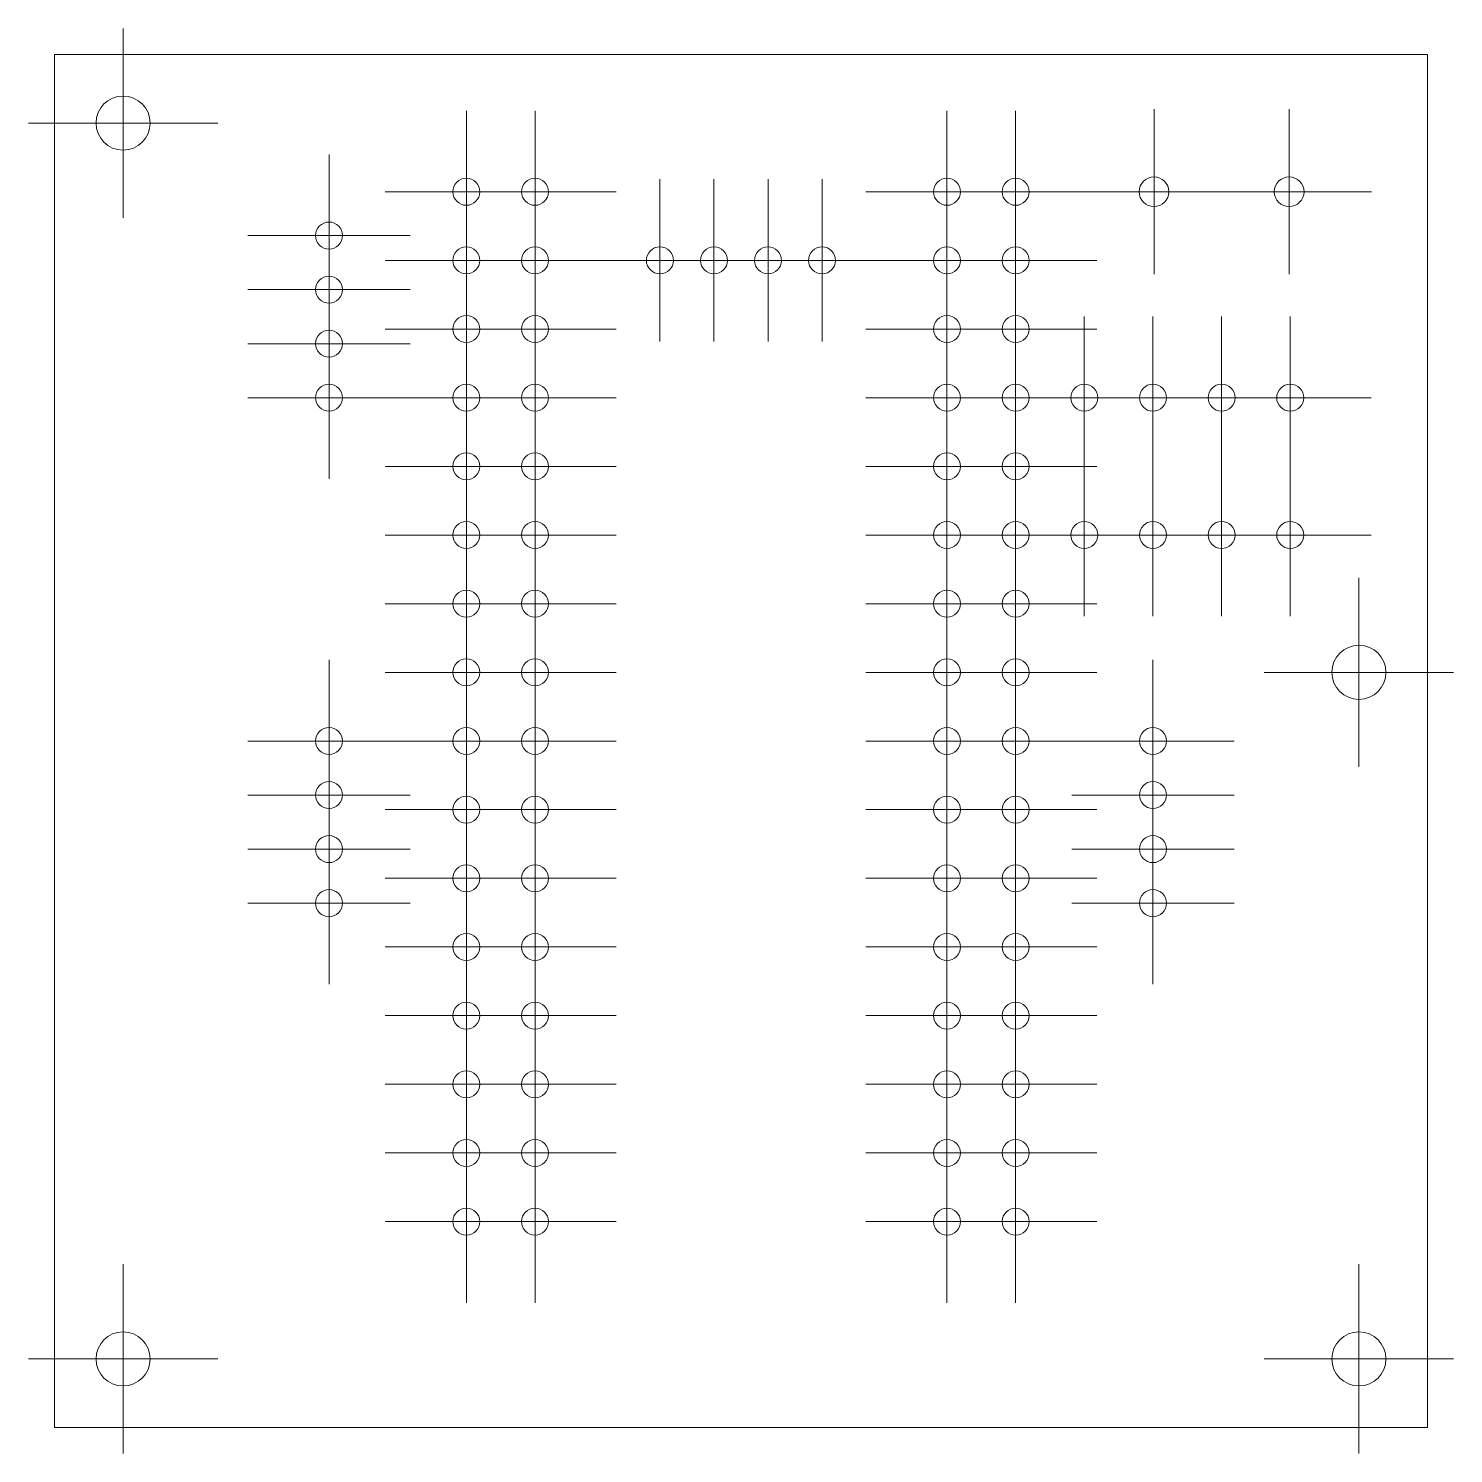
# Model space of a CAD drawing. Header units: millimetres. Extents: x 102.2 to 154.9, y 92.3 to 145.1.
import ezdxf

# ---------------------------------------------------------------- set-up
doc = ezdxf.new("R2010")
doc.units = ezdxf.units.MM

# ---------------------------------------------------------------- blocks, each defined once
blk = doc.blocks.new('SW_CENTERMARKSYMBOL_0')
at = {"color": 0, "linetype": 'Continuous', "lineweight": 0}
for p, q in [((0, 2.5), (0, 3)), ((0, 0), (0, 2.5)), ((-2.5, 0), (-3, 0)), ((0, 0), (-2.5, 0)), ((0, 0), (0, -2.5)), ((0, 0), (2.5, 0)), ((2.5, 0), (3, 0)), ((0, -2.5), (0, -3))]:
    blk.add_line(p, q, dxfattribs=at)
blk = doc.blocks.new('SW_CENTERMARKSYMBOL_1')
at = {"color": 0, "linetype": 'Continuous', "lineweight": 0}
for p, q in [((0, 2.5), (0, 3)), ((0, 0), (0, 2.5)), ((-2.5, 0), (-3, 0)), ((0, 0), (-2.5, 0)), ((0, 0), (0, -2.5)), ((0, 0), (2.5, 0)), ((2.5, 0), (3, 0)), ((0, -2.5), (0, -3))]:
    blk.add_line(p, q, dxfattribs=at)
blk = doc.blocks.new('SW_CENTERMARKSYMBOL_2')
at = {"color": 0, "linetype": 'Continuous', "lineweight": 0}
for p, q in [((0, 2.5), (0, 3)), ((0, 0), (0, 2.5)), ((-2.5, 0), (-3, 0)), ((0, 0), (-2.5, 0)), ((0, 0), (0, -2.5)), ((0, 0), (2.5, 0)), ((2.5, 0), (3, 0)), ((0, -2.5), (0, -3))]:
    blk.add_line(p, q, dxfattribs=at)
blk = doc.blocks.new('SW_CENTERMARKSYMBOL_3')
at = {"color": 0, "linetype": 'Continuous', "lineweight": 0}
for p, q in [((0, 2.5), (0, 3)), ((0, 0), (0, 2.5)), ((-2.5, 0), (-3, 0)), ((0, 0), (-2.5, 0)), ((0, 0), (0, -2.5)), ((0, 0), (2.5, 0)), ((2.5, 0), (3, 0)), ((0, -2.5), (0, -3))]:
    blk.add_line(p, q, dxfattribs=at)
blk = doc.blocks.new('SW_CENTERMARKSYMBOL_4')
at = {"color": 0, "linetype": 'Continuous', "lineweight": 0}
for p, q in [((0, 2.5), (0, 3)), ((0, 0), (0, 2.5)), ((-2.5, 0), (-3, 0)), ((0, 0), (-2.5, 0)), ((0, 0), (0, -2.5)), ((0, 0), (2.5, 0)), ((2.5, 0), (3, 0)), ((0, -2.5), (0, -3))]:
    blk.add_line(p, q, dxfattribs=at)
blk = doc.blocks.new('SW_CENTERMARKSYMBOL_5')
at = {"color": 0, "linetype": 'Continuous', "lineweight": 0}
for p, q in [((0, 2.5), (0, 3)), ((0, 0), (0, 2.5)), ((-2.5, 0), (-3, 0)), ((0, 0), (-2.5, 0)), ((0, 0), (0, -2.5)), ((0, 0), (2.5, 0)), ((2.5, 0), (3, 0)), ((0, -2.5), (0, -3))]:
    blk.add_line(p, q, dxfattribs=at)
blk = doc.blocks.new('SW_CENTERMARKSYMBOL_6')
at = {"color": 0, "linetype": 'Continuous', "lineweight": 0}
for p, q in [((0, 2.5), (0, 3)), ((0, 0), (0, 2.5)), ((-2.5, 0), (-3, 0)), ((0, 0), (-2.5, 0)), ((0, 0), (0, -2.5)), ((0, 0), (2.5, 0)), ((2.5, 0), (3, 0)), ((0, -2.5), (0, -3))]:
    blk.add_line(p, q, dxfattribs=at)
blk = doc.blocks.new('SW_CENTERMARKSYMBOL_7')
at = {"color": 0, "linetype": 'Continuous', "lineweight": 0}
for p, q in [((0, 2.5), (0, 3)), ((0, 0), (0, 2.5)), ((-2.5, 0), (-3, 0)), ((0, 0), (-2.5, 0)), ((0, 0), (0, -2.5)), ((0, 0), (2.5, 0)), ((2.5, 0), (3, 0)), ((0, -2.5), (0, -3))]:
    blk.add_line(p, q, dxfattribs=at)
blk = doc.blocks.new('SW_CENTERMARKSYMBOL_8')
at = {"color": 0, "linetype": 'Continuous', "lineweight": 0}
for p, q in [((0, 2.5), (0, 3)), ((0, 0), (0, 2.5)), ((-2.5, 0), (-3, 0)), ((0, 0), (-2.5, 0)), ((0, 0), (0, -2.5)), ((0, 0), (2.5, 0)), ((2.5, 0), (3, 0)), ((0, -2.5), (0, -3))]:
    blk.add_line(p, q, dxfattribs=at)
blk = doc.blocks.new('SW_CENTERMARKSYMBOL_9')
at = {"color": 0, "linetype": 'Continuous', "lineweight": 0}
for p, q in [((0, 2.5), (0, 3)), ((0, 0), (0, 2.5)), ((-2.5, 0), (-3, 0)), ((0, 0), (-2.5, 0)), ((0, 0), (0, -2.5)), ((0, 0), (2.5, 0)), ((2.5, 0), (3, 0)), ((0, -2.5), (0, -3))]:
    blk.add_line(p, q, dxfattribs=at)
blk = doc.blocks.new('SW_CENTERMARKSYMBOL_10')
at = {"color": 0, "linetype": 'Continuous', "lineweight": 0}
for p, q in [((0, 2.5), (0, 3)), ((0, 0), (0, 2.5)), ((-2.5, 0), (-3, 0)), ((0, 0), (-2.5, 0)), ((0, 0), (0, -2.5)), ((0, 0), (2.5, 0)), ((2.5, 0), (3, 0)), ((0, -2.5), (0, -3))]:
    blk.add_line(p, q, dxfattribs=at)
blk = doc.blocks.new('SW_CENTERMARKSYMBOL_11')
at = {"color": 0, "linetype": 'Continuous', "lineweight": 0}
for p, q in [((0, 2.5), (0, 3)), ((0, 0), (0, 2.5)), ((-2.5, 0), (-3, 0)), ((0, 0), (-2.5, 0)), ((0, 0), (0, -2.5)), ((0, 0), (2.5, 0)), ((2.5, 0), (3, 0)), ((0, -2.5), (0, -3))]:
    blk.add_line(p, q, dxfattribs=at)
blk = doc.blocks.new('SW_CENTERMARKSYMBOL_12')
at = {"color": 0, "linetype": 'Continuous', "lineweight": 0}
for p, q in [((0, 2.5), (0, 3)), ((0, 0), (0, 2.5)), ((-2.5, 0), (-3, 0)), ((0, 0), (-2.5, 0)), ((0, 0), (0, -2.5)), ((0, 0), (2.5, 0)), ((2.5, 0), (3, 0)), ((0, -2.5), (0, -3))]:
    blk.add_line(p, q, dxfattribs=at)
blk = doc.blocks.new('SW_CENTERMARKSYMBOL_13')
at = {"color": 0, "linetype": 'Continuous', "lineweight": 0}
for p, q in [((0, 2.5), (0, 3)), ((0, 0), (0, 2.5)), ((-2.5, 0), (-3, 0)), ((0, 0), (-2.5, 0)), ((0, 0), (0, -2.5)), ((0, 0), (2.5, 0)), ((2.5, 0), (3, 0)), ((0, -2.5), (0, -3))]:
    blk.add_line(p, q, dxfattribs=at)
blk = doc.blocks.new('SW_CENTERMARKSYMBOL_14')
at = {"color": 0, "linetype": 'Continuous', "lineweight": 0}
for p, q in [((0, 2.5), (0, 3)), ((0, 0), (0, 2.5)), ((-2.5, 0), (-3, 0)), ((0, 0), (-2.5, 0)), ((0, 0), (0, -2.5)), ((0, 0), (2.5, 0)), ((2.5, 0), (3, 0)), ((0, -2.5), (0, -3))]:
    blk.add_line(p, q, dxfattribs=at)
blk = doc.blocks.new('SW_CENTERMARKSYMBOL_15')
at = {"color": 0, "linetype": 'Continuous', "lineweight": 0}
for p, q in [((0, 2.5), (0, 3)), ((0, 0), (0, 2.5)), ((-2.5, 0), (-3, 0)), ((0, 0), (-2.5, 0)), ((0, 0), (0, -2.5)), ((0, 0), (2.5, 0)), ((2.5, 0), (3, 0)), ((0, -2.5), (0, -3))]:
    blk.add_line(p, q, dxfattribs=at)
blk = doc.blocks.new('SW_CENTERMARKSYMBOL_16')
at = {"color": 0, "linetype": 'Continuous', "lineweight": 0}
for p, q in [((0, 2.5), (0, 3)), ((0, 0), (0, 2.5)), ((-2.5, 0), (-3, 0)), ((0, 0), (-2.5, 0)), ((0, 0), (0, -2.5)), ((0, 0), (2.5, 0)), ((2.5, 0), (3, 0)), ((0, -2.5), (0, -3))]:
    blk.add_line(p, q, dxfattribs=at)
blk = doc.blocks.new('SW_CENTERMARKSYMBOL_17')
at = {"color": 0, "linetype": 'Continuous', "lineweight": 0}
for p, q in [((0, 2.5), (0, 3)), ((0, 0), (0, 2.5)), ((-2.5, 0), (-3, 0)), ((0, 0), (-2.5, 0)), ((0, 0), (0, -2.5)), ((0, 0), (2.5, 0)), ((2.5, 0), (3, 0)), ((0, -2.5), (0, -3))]:
    blk.add_line(p, q, dxfattribs=at)
blk = doc.blocks.new('SW_CENTERMARKSYMBOL_18')
at = {"color": 0, "linetype": 'Continuous', "lineweight": 0}
for p, q in [((0, 2.5), (0, 3)), ((0, 0), (0, 2.5)), ((-2.5, 0), (-3, 0)), ((0, 0), (-2.5, 0)), ((0, 0), (0, -2.5)), ((0, 0), (2.5, 0)), ((2.5, 0), (3, 0)), ((0, -2.5), (0, -3))]:
    blk.add_line(p, q, dxfattribs=at)
blk = doc.blocks.new('SW_CENTERMARKSYMBOL_19')
at = {"color": 0, "linetype": 'Continuous', "lineweight": 0}
for p, q in [((0, 2.5), (0, 3)), ((0, 0), (0, 2.5)), ((-2.5, 0), (-3, 0)), ((0, 0), (-2.5, 0)), ((0, 0), (0, -2.5)), ((0, 0), (2.5, 0)), ((2.5, 0), (3, 0)), ((0, -2.5), (0, -3))]:
    blk.add_line(p, q, dxfattribs=at)
blk = doc.blocks.new('SW_CENTERMARKSYMBOL_20')
at = {"color": 0, "linetype": 'Continuous', "lineweight": 0}
for p, q in [((0, 2.5), (0, 3)), ((0, 0), (0, 2.5)), ((-2.5, 0), (-3, 0)), ((0, 0), (-2.5, 0)), ((0, 0), (0, -2.5)), ((0, 0), (2.5, 0)), ((2.5, 0), (3, 0)), ((0, -2.5), (0, -3))]:
    blk.add_line(p, q, dxfattribs=at)
blk = doc.blocks.new('SW_CENTERMARKSYMBOL_21')
at = {"color": 0, "linetype": 'Continuous', "lineweight": 0}
for p, q in [((0, 2.5), (0, 3)), ((0, 0), (0, 2.5)), ((-2.5, 0), (-3, 0)), ((0, 0), (-2.5, 0)), ((0, 0), (0, -2.5)), ((0, 0), (2.5, 0)), ((2.5, 0), (3, 0)), ((0, -2.5), (0, -3))]:
    blk.add_line(p, q, dxfattribs=at)
blk = doc.blocks.new('SW_CENTERMARKSYMBOL_22')
at = {"color": 0, "linetype": 'Continuous', "lineweight": 0}
for p, q in [((0, 2.5), (0, 3)), ((0, 0), (0, 2.5)), ((-2.5, 0), (-3, 0)), ((0, 0), (-2.5, 0)), ((0, 0), (0, -2.5)), ((0, 0), (2.5, 0)), ((2.5, 0), (3, 0)), ((0, -2.5), (0, -3))]:
    blk.add_line(p, q, dxfattribs=at)
blk = doc.blocks.new('SW_CENTERMARKSYMBOL_23')
at = {"color": 0, "linetype": 'Continuous', "lineweight": 0}
for p, q in [((0, 2.5), (0, 3)), ((0, 0), (0, 2.5)), ((-2.5, 0), (-3, 0)), ((0, 0), (-2.5, 0)), ((0, 0), (0, -2.5)), ((0, 0), (2.5, 0)), ((2.5, 0), (3, 0)), ((0, -2.5), (0, -3))]:
    blk.add_line(p, q, dxfattribs=at)
blk = doc.blocks.new('SW_CENTERMARKSYMBOL_24')
at = {"color": 0, "linetype": 'Continuous', "lineweight": 0}
for p, q in [((0, 2.5), (0, 3)), ((0, 0), (0, 2.5)), ((-2.5, 0), (-3, 0)), ((0, 0), (-2.5, 0)), ((0, 0), (0, -2.5)), ((0, 0), (2.5, 0)), ((2.5, 0), (3, 0)), ((0, -2.5), (0, -3))]:
    blk.add_line(p, q, dxfattribs=at)
blk = doc.blocks.new('SW_CENTERMARKSYMBOL_25')
at = {"color": 0, "linetype": 'Continuous', "lineweight": 0}
for p, q in [((0, 2.5), (0, 3)), ((0, 0), (0, 2.5)), ((-2.5, 0), (-3, 0)), ((0, 0), (-2.5, 0)), ((0, 0), (0, -2.5)), ((0, 0), (2.5, 0)), ((2.5, 0), (3, 0)), ((0, -2.5), (0, -3))]:
    blk.add_line(p, q, dxfattribs=at)
blk = doc.blocks.new('SW_CENTERMARKSYMBOL_26')
at = {"color": 0, "linetype": 'Continuous', "lineweight": 0}
for p, q in [((0, 2.5), (0, 3)), ((0, 0), (0, 2.5)), ((-2.5, 0), (-3, 0)), ((0, 0), (-2.5, 0)), ((0, 0), (0, -2.5)), ((0, 0), (2.5, 0)), ((2.5, 0), (3, 0)), ((0, -2.5), (0, -3))]:
    blk.add_line(p, q, dxfattribs=at)
blk = doc.blocks.new('SW_CENTERMARKSYMBOL_27')
at = {"color": 0, "linetype": 'Continuous', "lineweight": 0}
for p, q in [((0, 2.5), (0, 3)), ((0, 0), (0, 2.5)), ((-2.5, 0), (-3, 0)), ((0, 0), (-2.5, 0)), ((0, 0), (0, -2.5)), ((0, 0), (2.5, 0)), ((2.5, 0), (3, 0)), ((0, -2.5), (0, -3))]:
    blk.add_line(p, q, dxfattribs=at)
blk = doc.blocks.new('SW_CENTERMARKSYMBOL_28')
at = {"color": 0, "linetype": 'Continuous', "lineweight": 0}
for p, q in [((0, 2.5), (0, 3)), ((0, 0), (0, 2.5)), ((-2.5, 0), (-3, 0)), ((0, 0), (-2.5, 0)), ((0, 0), (0, -2.5)), ((0, 0), (2.5, 0)), ((2.5, 0), (3, 0)), ((0, -2.5), (0, -3))]:
    blk.add_line(p, q, dxfattribs=at)
blk = doc.blocks.new('SW_CENTERMARKSYMBOL_29')
at = {"color": 0, "linetype": 'Continuous', "lineweight": 0}
for p, q in [((0, 2.5), (0, 3)), ((0, 0), (0, 2.5)), ((-2.5, 0), (-3, 0)), ((0, 0), (-2.5, 0)), ((0, 0), (0, -2.5)), ((0, 0), (2.5, 0)), ((2.5, 0), (3, 0)), ((0, -2.5), (0, -3))]:
    blk.add_line(p, q, dxfattribs=at)
blk = doc.blocks.new('SW_CENTERMARKSYMBOL_30')
at = {"color": 0, "linetype": 'Continuous', "lineweight": 0}
for p, q in [((0, 2.5), (0, 3)), ((0, 0), (0, 2.5)), ((-2.5, 0), (-3, 0)), ((0, 0), (-2.5, 0)), ((0, 0), (0, -2.5)), ((0, 0), (2.5, 0)), ((2.5, 0), (3, 0)), ((0, -2.5), (0, -3))]:
    blk.add_line(p, q, dxfattribs=at)
blk = doc.blocks.new('SW_CENTERMARKSYMBOL_31')
at = {"color": 0, "linetype": 'Continuous', "lineweight": 0}
for p, q in [((0, 2.5), (0, 3)), ((0, 0), (0, 2.5)), ((-2.5, 0), (-3, 0)), ((0, 0), (-2.5, 0)), ((0, 0), (0, -2.5)), ((0, 0), (2.5, 0)), ((2.5, 0), (3, 0)), ((0, -2.5), (0, -3))]:
    blk.add_line(p, q, dxfattribs=at)
blk = doc.blocks.new('SW_CENTERMARKSYMBOL_32')
at = {"color": 0, "linetype": 'Continuous', "lineweight": 0}
for p, q in [((0, 2.5), (0, 3)), ((0, 0), (0, 2.5)), ((-2.5, 0), (-3, 0)), ((0, 0), (-2.5, 0)), ((0, 0), (0, -2.5)), ((0, 0), (2.5, 0)), ((2.5, 0), (3, 0)), ((0, -2.5), (0, -3))]:
    blk.add_line(p, q, dxfattribs=at)
blk = doc.blocks.new('SW_CENTERMARKSYMBOL_33')
at = {"color": 0, "linetype": 'Continuous', "lineweight": 0}
for p, q in [((0, 2.5), (0, 3)), ((0, 0), (0, 2.5)), ((-2.5, 0), (-3, 0)), ((0, 0), (-2.5, 0)), ((0, 0), (0, -2.5)), ((0, 0), (2.5, 0)), ((2.5, 0), (3, 0)), ((0, -2.5), (0, -3))]:
    blk.add_line(p, q, dxfattribs=at)
blk = doc.blocks.new('SW_CENTERMARKSYMBOL_34')
at = {"color": 0, "linetype": 'Continuous', "lineweight": 0}
for p, q in [((0, 2.5), (0, 3)), ((0, 0), (0, 2.5)), ((-2.5, 0), (-3, 0)), ((0, 0), (-2.5, 0)), ((0, 0), (0, -2.5)), ((0, 0), (2.5, 0)), ((2.5, 0), (3, 0)), ((0, -2.5), (0, -3))]:
    blk.add_line(p, q, dxfattribs=at)
blk = doc.blocks.new('SW_CENTERMARKSYMBOL_35')
at = {"color": 0, "linetype": 'Continuous', "lineweight": 0}
for p, q in [((0, 2.5), (0, 3)), ((0, 0), (0, 2.5)), ((-2.5, 0), (-3, 0)), ((0, 0), (-2.5, 0)), ((0, 0), (0, -2.5)), ((0, 0), (2.5, 0)), ((2.5, 0), (3, 0)), ((0, -2.5), (0, -3))]:
    blk.add_line(p, q, dxfattribs=at)
blk = doc.blocks.new('SW_CENTERMARKSYMBOL_36')
at = {"color": 0, "linetype": 'Continuous', "lineweight": 0}
for p, q in [((0, 2.5), (0, 3)), ((0, 0), (0, 2.5)), ((-2.5, 0), (-3, 0)), ((0, 0), (-2.5, 0)), ((0, 0), (0, -2.5)), ((0, 0), (2.5, 0)), ((2.5, 0), (3, 0)), ((0, -2.5), (0, -3))]:
    blk.add_line(p, q, dxfattribs=at)
blk = doc.blocks.new('SW_CENTERMARKSYMBOL_37')
at = {"color": 0, "linetype": 'Continuous', "lineweight": 0}
for p, q in [((0, 2.5), (0, 3)), ((0, 0), (0, 2.5)), ((-2.5, 0), (-3, 0)), ((0, 0), (-2.5, 0)), ((0, 0), (0, -2.5)), ((0, 0), (2.5, 0)), ((2.5, 0), (3, 0)), ((0, -2.5), (0, -3))]:
    blk.add_line(p, q, dxfattribs=at)
blk = doc.blocks.new('SW_CENTERMARKSYMBOL_38')
at = {"color": 0, "linetype": 'Continuous', "lineweight": 0}
for p, q in [((0, 2.5), (0, 3)), ((0, 0), (0, 2.5)), ((-2.5, 0), (-3, 0)), ((0, 0), (-2.5, 0)), ((0, 0), (0, -2.5)), ((0, 0), (2.5, 0)), ((2.5, 0), (3, 0)), ((0, -2.5), (0, -3))]:
    blk.add_line(p, q, dxfattribs=at)
blk = doc.blocks.new('SW_CENTERMARKSYMBOL_39')
at = {"color": 0, "linetype": 'Continuous', "lineweight": 0}
for p, q in [((0, 2.5), (0, 3)), ((0, 0), (0, 2.5)), ((-2.5, 0), (-3, 0)), ((0, 0), (-2.5, 0)), ((0, 0), (0, -2.5)), ((0, 0), (2.5, 0)), ((2.5, 0), (3, 0)), ((0, -2.5), (0, -3))]:
    blk.add_line(p, q, dxfattribs=at)
blk = doc.blocks.new('SW_CENTERMARKSYMBOL_40')
at = {"color": 0, "linetype": 'Continuous', "lineweight": 0}
for p, q in [((0, 2.5), (0, 3)), ((0, 0), (0, 2.5)), ((-2.5, 0), (-3, 0)), ((0, 0), (-2.5, 0)), ((0, 0), (0, -2.5)), ((0, 0), (2.5, 0)), ((2.5, 0), (3, 0)), ((0, -2.5), (0, -3))]:
    blk.add_line(p, q, dxfattribs=at)
blk = doc.blocks.new('SW_CENTERMARKSYMBOL_41')
at = {"color": 0, "linetype": 'Continuous', "lineweight": 0}
for p, q in [((0, 2.5), (0, 3)), ((0, 0), (0, 2.5)), ((-2.5, 0), (-3, 0)), ((0, 0), (-2.5, 0)), ((0, 0), (0, -2.5)), ((0, 0), (2.5, 0)), ((2.5, 0), (3, 0)), ((0, -2.5), (0, -3))]:
    blk.add_line(p, q, dxfattribs=at)
blk = doc.blocks.new('SW_CENTERMARKSYMBOL_42')
at = {"color": 0, "linetype": 'Continuous', "lineweight": 0}
for p, q in [((0, 2.5), (0, 3)), ((0, 0), (0, 2.5)), ((-2.5, 0), (-3, 0)), ((0, 0), (-2.5, 0)), ((0, 0), (0, -2.5)), ((0, 0), (2.5, 0)), ((2.5, 0), (3, 0)), ((0, -2.5), (0, -3))]:
    blk.add_line(p, q, dxfattribs=at)
blk = doc.blocks.new('SW_CENTERMARKSYMBOL_43')
at = {"color": 0, "linetype": 'Continuous', "lineweight": 0}
for p, q in [((0, 2.5), (0, 3)), ((0, 0), (0, 2.5)), ((-2.5, 0), (-3, 0)), ((0, 0), (-2.5, 0)), ((0, 0), (0, -2.5)), ((0, 0), (2.5, 0)), ((2.5, 0), (3, 0)), ((0, -2.5), (0, -3))]:
    blk.add_line(p, q, dxfattribs=at)
blk = doc.blocks.new('SW_CENTERMARKSYMBOL_44')
at = {"color": 0, "linetype": 'Continuous', "lineweight": 0}
for p, q in [((0, 2.5), (0, 3)), ((0, 0), (0, 2.5)), ((-2.5, 0), (-3, 0)), ((0, 0), (-2.5, 0)), ((0, 0), (0, -2.5)), ((0, 0), (2.5, 0)), ((2.5, 0), (3, 0)), ((0, -2.5), (0, -3))]:
    blk.add_line(p, q, dxfattribs=at)
blk = doc.blocks.new('SW_CENTERMARKSYMBOL_45')
at = {"color": 0, "linetype": 'Continuous', "lineweight": 0}
for p, q in [((0, 2.5), (0, 3)), ((0, 0), (0, 2.5)), ((-2.5, 0), (-3, 0)), ((0, 0), (-2.5, 0)), ((0, 0), (0, -2.5)), ((0, 0), (2.5, 0)), ((2.5, 0), (3, 0)), ((0, -2.5), (0, -3))]:
    blk.add_line(p, q, dxfattribs=at)
blk = doc.blocks.new('SW_CENTERMARKSYMBOL_46')
at = {"color": 0, "linetype": 'Continuous', "lineweight": 0}
for p, q in [((0, 2.5), (0, 3)), ((0, 0), (0, 2.5)), ((-2.5, 0), (-3, 0)), ((0, 0), (-2.5, 0)), ((0, 0), (0, -2.5)), ((0, 0), (2.5, 0)), ((2.5, 0), (3, 0)), ((0, -2.5), (0, -3))]:
    blk.add_line(p, q, dxfattribs=at)
blk = doc.blocks.new('SW_CENTERMARKSYMBOL_47')
at = {"color": 0, "linetype": 'Continuous', "lineweight": 0}
for p, q in [((0, 2.5), (0, 3)), ((0, 0), (0, 2.5)), ((-2.5, 0), (-3, 0)), ((0, 0), (-2.5, 0)), ((0, 0), (0, -2.5)), ((0, 0), (2.5, 0)), ((2.5, 0), (3, 0)), ((0, -2.5), (0, -3))]:
    blk.add_line(p, q, dxfattribs=at)
blk = doc.blocks.new('SW_CENTERMARKSYMBOL_48')
at = {"color": 0, "linetype": 'Continuous', "lineweight": 0}
for p, q in [((0, 2.5), (0, 3)), ((0, 0), (0, 2.5)), ((-2.5, 0), (-3, 0)), ((0, 0), (-2.5, 0)), ((0, 0), (0, -2.5)), ((0, 0), (2.5, 0)), ((2.5, 0), (3, 0)), ((0, -2.5), (0, -3))]:
    blk.add_line(p, q, dxfattribs=at)
blk = doc.blocks.new('SW_CENTERMARKSYMBOL_49')
at = {"color": 0, "linetype": 'Continuous', "lineweight": 0}
for p, q in [((0, 2.5), (0, 3)), ((0, 0), (0, 2.5)), ((-2.5, 0), (-3, 0)), ((0, 0), (-2.5, 0)), ((0, 0), (0, -2.5)), ((0, 0), (2.5, 0)), ((2.5, 0), (3, 0)), ((0, -2.5), (0, -3))]:
    blk.add_line(p, q, dxfattribs=at)
blk = doc.blocks.new('SW_CENTERMARKSYMBOL_50')
at = {"color": 0, "linetype": 'Continuous', "lineweight": 0}
for p, q in [((0, 2.5), (0, 3)), ((0, 0), (0, 2.5)), ((-2.5, 0), (-3, 0)), ((0, 0), (-2.5, 0)), ((0, 0), (0, -2.5)), ((0, 0), (2.5, 0)), ((2.5, 0), (3, 0)), ((0, -2.5), (0, -3))]:
    blk.add_line(p, q, dxfattribs=at)
blk = doc.blocks.new('SW_CENTERMARKSYMBOL_51')
at = {"color": 0, "linetype": 'Continuous', "lineweight": 0}
for p, q in [((0, 2.5), (0, 3)), ((0, 0), (0, 2.5)), ((-2.5, 0), (-3, 0)), ((0, 0), (-2.5, 0)), ((0, 0), (0, -2.5)), ((0, 0), (2.5, 0)), ((2.5, 0), (3, 0)), ((0, -2.5), (0, -3))]:
    blk.add_line(p, q, dxfattribs=at)
blk = doc.blocks.new('SW_CENTERMARKSYMBOL_52')
at = {"color": 0, "linetype": 'Continuous', "lineweight": 0}
for p, q in [((0, 2.5), (0, 3)), ((0, 0), (0, 2.5)), ((-2.5, 0), (-3, 0)), ((0, 0), (-2.5, 0)), ((0, 0), (0, -2.5)), ((0, 0), (2.5, 0)), ((2.5, 0), (3, 0)), ((0, -2.5), (0, -3))]:
    blk.add_line(p, q, dxfattribs=at)
blk = doc.blocks.new('SW_CENTERMARKSYMBOL_53')
at = {"color": 0, "linetype": 'Continuous', "lineweight": 0}
for p, q in [((0, 2.5), (0, 3)), ((0, 0), (0, 2.5)), ((-2.5, 0), (-3, 0)), ((0, 0), (-2.5, 0)), ((0, 0), (0, -2.5)), ((0, 0), (2.5, 0)), ((2.5, 0), (3, 0)), ((0, -2.5), (0, -3))]:
    blk.add_line(p, q, dxfattribs=at)
blk = doc.blocks.new('SW_CENTERMARKSYMBOL_54')
at = {"color": 0, "linetype": 'Continuous', "lineweight": 0}
for p, q in [((0, 2.5), (0, 3)), ((0, 0), (0, 2.5)), ((-2.5, 0), (-3, 0)), ((0, 0), (-2.5, 0)), ((0, 0), (0, -2.5)), ((0, 0), (2.5, 0)), ((2.5, 0), (3, 0)), ((0, -2.5), (0, -3))]:
    blk.add_line(p, q, dxfattribs=at)
blk = doc.blocks.new('SW_CENTERMARKSYMBOL_55')
at = {"color": 0, "linetype": 'Continuous', "lineweight": 0}
for p, q in [((0, 2.5), (0, 3)), ((0, 0), (0, 2.5)), ((-2.5, 0), (-3, 0)), ((0, 0), (-2.5, 0)), ((0, 0), (0, -2.5)), ((0, 0), (2.5, 0)), ((2.5, 0), (3, 0)), ((0, -2.5), (0, -3))]:
    blk.add_line(p, q, dxfattribs=at)
blk = doc.blocks.new('SW_CENTERMARKSYMBOL_56')
at = {"color": 0, "linetype": 'Continuous', "lineweight": 0}
for p, q in [((0, 2.5), (0, 3)), ((0, 0), (0, 2.5)), ((-2.5, 0), (-3, 0)), ((0, 0), (-2.5, 0)), ((0, 0), (0, -2.5)), ((0, 0), (2.5, 0)), ((2.5, 0), (3, 0)), ((0, -2.5), (0, -3))]:
    blk.add_line(p, q, dxfattribs=at)
blk = doc.blocks.new('SW_CENTERMARKSYMBOL_57')
at = {"color": 0, "linetype": 'Continuous', "lineweight": 0}
for p, q in [((0, 2.5), (0, 3)), ((0, 0), (0, 2.5)), ((-2.5, 0), (-3, 0)), ((0, 0), (-2.5, 0)), ((0, 0), (0, -2.5)), ((0, 0), (2.5, 0)), ((2.5, 0), (3, 0)), ((0, -2.5), (0, -3))]:
    blk.add_line(p, q, dxfattribs=at)
blk = doc.blocks.new('SW_CENTERMARKSYMBOL_58')
at = {"color": 0, "linetype": 'Continuous', "lineweight": 0}
for p, q in [((0, 2.5), (0, 3)), ((0, 0), (0, 2.5)), ((-2.5, 0), (-3, 0)), ((0, 0), (-2.5, 0)), ((0, 0), (0, -2.5)), ((0, 0), (2.5, 0)), ((2.5, 0), (3, 0)), ((0, -2.5), (0, -3))]:
    blk.add_line(p, q, dxfattribs=at)
blk = doc.blocks.new('SW_CENTERMARKSYMBOL_59')
at = {"color": 0, "linetype": 'Continuous', "lineweight": 0}
for p, q in [((0, 2.5), (0, 3)), ((0, 0), (0, 2.5)), ((-2.5, 0), (-3, 0)), ((0, 0), (-2.5, 0)), ((0, 0), (0, -2.5)), ((0, 0), (2.5, 0)), ((2.5, 0), (3, 0)), ((0, -2.5), (0, -3))]:
    blk.add_line(p, q, dxfattribs=at)
blk = doc.blocks.new('SW_CENTERMARKSYMBOL_60')
at = {"color": 0, "linetype": 'Continuous', "lineweight": 0}
for p, q in [((0, 2.5), (0, 3)), ((0, 0), (0, 2.5)), ((-2.5, 0), (-3, 0)), ((0, 0), (-2.5, 0)), ((0, 0), (0, -2.5)), ((0, 0), (2.5, 0)), ((2.5, 0), (3, 0)), ((0, -2.5), (0, -3))]:
    blk.add_line(p, q, dxfattribs=at)
blk = doc.blocks.new('SW_CENTERMARKSYMBOL_61')
at = {"color": 0, "linetype": 'Continuous', "lineweight": 0}
for p, q in [((0, 2.5), (0, 3)), ((0, 0), (0, 2.5)), ((-2.5, 0), (-3, 0)), ((0, 0), (-2.5, 0)), ((0, 0), (0, -2.5)), ((0, 0), (2.5, 0)), ((2.5, 0), (3, 0)), ((0, -2.5), (0, -3))]:
    blk.add_line(p, q, dxfattribs=at)
blk = doc.blocks.new('SW_CENTERMARKSYMBOL_62')
at = {"color": 0, "linetype": 'Continuous', "lineweight": 0}
for p, q in [((0, 2.5), (0, 3)), ((0, 0), (0, 2.5)), ((-2.5, 0), (-3, 0)), ((0, 0), (-2.5, 0)), ((0, 0), (0, -2.5)), ((0, 0), (2.5, 0)), ((2.5, 0), (3, 0)), ((0, -2.5), (0, -3))]:
    blk.add_line(p, q, dxfattribs=at)
blk = doc.blocks.new('SW_CENTERMARKSYMBOL_63')
at = {"color": 0, "linetype": 'Continuous', "lineweight": 0}
for p, q in [((0, 2.5), (0, 3)), ((0, 0), (0, 2.5)), ((-2.5, 0), (-3, 0)), ((0, 0), (-2.5, 0)), ((0, 0), (0, -2.5)), ((0, 0), (2.5, 0)), ((2.5, 0), (3, 0)), ((0, -2.5), (0, -3))]:
    blk.add_line(p, q, dxfattribs=at)
blk = doc.blocks.new('SW_CENTERMARKSYMBOL_64')
at = {"color": 0, "linetype": 'Continuous', "lineweight": 0}
for p, q in [((0, 2.5), (0, 3)), ((0, 0), (0, 2.5)), ((-2.5, 0), (-3, 0)), ((0, 0), (-2.5, 0)), ((0, 0), (0, -2.5)), ((0, 0), (2.5, 0)), ((2.5, 0), (3, 0)), ((0, -2.5), (0, -3))]:
    blk.add_line(p, q, dxfattribs=at)
blk = doc.blocks.new('SW_CENTERMARKSYMBOL_65')
at = {"color": 0, "linetype": 'Continuous', "lineweight": 0}
for p, q in [((0, 2.5), (0, 3)), ((0, 0), (0, 2.5)), ((-2.5, 0), (-3, 0)), ((0, 0), (-2.5, 0)), ((0, 0), (0, -2.5)), ((0, 0), (2.5, 0)), ((2.5, 0), (3, 0)), ((0, -2.5), (0, -3))]:
    blk.add_line(p, q, dxfattribs=at)
blk = doc.blocks.new('SW_CENTERMARKSYMBOL_66')
at = {"color": 0, "linetype": 'Continuous', "lineweight": 0}
for p, q in [((0, 2.5), (0, 3)), ((0, 0), (0, 2.5)), ((-2.5, 0), (-3, 0)), ((0, 0), (-2.5, 0)), ((0, 0), (0, -2.5)), ((0, 0), (2.5, 0)), ((2.5, 0), (3, 0)), ((0, -2.5), (0, -3))]:
    blk.add_line(p, q, dxfattribs=at)
blk = doc.blocks.new('SW_CENTERMARKSYMBOL_67')
at = {"color": 0, "linetype": 'Continuous', "lineweight": 0}
for p, q in [((0, 2.5), (0, 3)), ((0, 0), (0, 2.5)), ((-2.5, 0), (-3, 0)), ((0, 0), (-2.5, 0)), ((0, 0), (0, -2.5)), ((0, 0), (2.5, 0)), ((2.5, 0), (3, 0)), ((0, -2.5), (0, -3))]:
    blk.add_line(p, q, dxfattribs=at)
blk = doc.blocks.new('SW_CENTERMARKSYMBOL_68')
at = {"color": 0, "linetype": 'Continuous', "lineweight": 0}
for p, q in [((0, 2.5), (0, 3)), ((0, 0), (0, 2.5)), ((-2.5, 0), (-3, 0)), ((0, 0), (-2.5, 0)), ((0, 0), (0, -2.5)), ((0, 0), (2.5, 0)), ((2.5, 0), (3, 0)), ((0, -2.5), (0, -3))]:
    blk.add_line(p, q, dxfattribs=at)
blk = doc.blocks.new('SW_CENTERMARKSYMBOL_69')
at = {"color": 0, "linetype": 'Continuous', "lineweight": 0}
for p, q in [((0, 2.5), (0, 3)), ((0, 0), (0, 2.5)), ((-2.5, 0), (-3, 0)), ((0, 0), (-2.5, 0)), ((0, 0), (0, -2.5)), ((0, 0), (2.5, 0)), ((2.5, 0), (3, 0)), ((0, -2.5), (0, -3))]:
    blk.add_line(p, q, dxfattribs=at)
blk = doc.blocks.new('SW_CENTERMARKSYMBOL_70')
at = {"color": 0, "linetype": 'Continuous', "lineweight": 0}
for p, q in [((0, 2.5), (0, 3)), ((0, 0), (0, 2.5)), ((-2.5, 0), (-3, 0)), ((0, 0), (-2.5, 0)), ((0, 0), (0, -2.5)), ((0, 0), (2.5, 0)), ((2.5, 0), (3, 0)), ((0, -2.5), (0, -3))]:
    blk.add_line(p, q, dxfattribs=at)
blk = doc.blocks.new('SW_CENTERMARKSYMBOL_71')
at = {"color": 0, "linetype": 'Continuous', "lineweight": 0}
for p, q in [((0, 2.5), (0, 3)), ((0, 0), (0, 2.5)), ((-2.5, 0), (-3, 0)), ((0, 0), (-2.5, 0)), ((0, 0), (0, -2.5)), ((0, 0), (2.5, 0)), ((2.5, 0), (3, 0)), ((0, -2.5), (0, -3))]:
    blk.add_line(p, q, dxfattribs=at)
blk = doc.blocks.new('SW_CENTERMARKSYMBOL_72')
at = {"color": 0, "linetype": 'Continuous', "lineweight": 0}
for p, q in [((0, 2.5), (0, 3.05)), ((0, 0), (0, 2.5)), ((-2.5, 0), (-3.05, 0)), ((0, 0), (-2.5, 0)), ((0, 0), (0, -2.5)), ((0, 0), (2.5, 0)), ((2.5, 0), (3.05, 0)), ((0, -2.5), (0, -3.05))]:
    blk.add_line(p, q, dxfattribs=at)
blk = doc.blocks.new('SW_CENTERMARKSYMBOL_73')
at = {"color": 0, "linetype": 'Continuous', "lineweight": 0}
for p, q in [((0, 2.5), (0, 3.05)), ((0, 0), (0, 2.5)), ((-2.5, 0), (-3.05, 0)), ((0, 0), (-2.5, 0)), ((0, 0), (0, -2.5)), ((0, 0), (2.5, 0)), ((2.5, 0), (3.05, 0)), ((0, -2.5), (0, -3.05))]:
    blk.add_line(p, q, dxfattribs=at)
blk = doc.blocks.new('SW_CENTERMARKSYMBOL_74')
at = {"color": 0, "linetype": 'Continuous', "lineweight": 0}
for p, q in [((0, 2.5), (0, 3)), ((0, 0), (0, 2.5)), ((-2.5, 0), (-3, 0)), ((0, 0), (-2.5, 0)), ((0, 0), (0, -2.5)), ((0, 0), (2.5, 0)), ((2.5, 0), (3, 0)), ((0, -2.5), (0, -3))]:
    blk.add_line(p, q, dxfattribs=at)
blk = doc.blocks.new('SW_CENTERMARKSYMBOL_75')
at = {"color": 0, "linetype": 'Continuous', "lineweight": 0}
for p, q in [((0, 2.5), (0, 3)), ((0, 0), (0, 2.5)), ((-2.5, 0), (-3, 0)), ((0, 0), (-2.5, 0)), ((0, 0), (0, -2.5)), ((0, 0), (2.5, 0)), ((2.5, 0), (3, 0)), ((0, -2.5), (0, -3))]:
    blk.add_line(p, q, dxfattribs=at)
blk = doc.blocks.new('SW_CENTERMARKSYMBOL_76')
at = {"color": 0, "linetype": 'Continuous', "lineweight": 0}
for p, q in [((0, 2.5), (0, 3)), ((0, 0), (0, 2.5)), ((-2.5, 0), (-3, 0)), ((0, 0), (-2.5, 0)), ((0, 0), (0, -2.5)), ((0, 0), (2.5, 0)), ((2.5, 0), (3, 0)), ((0, -2.5), (0, -3))]:
    blk.add_line(p, q, dxfattribs=at)
blk = doc.blocks.new('SW_CENTERMARKSYMBOL_77')
at = {"color": 0, "linetype": 'Continuous', "lineweight": 0}
for p, q in [((0, 2.5), (0, 3)), ((0, 0), (0, 2.5)), ((-2.5, 0), (-3, 0)), ((0, 0), (-2.5, 0)), ((0, 0), (0, -2.5)), ((0, 0), (2.5, 0)), ((2.5, 0), (3, 0)), ((0, -2.5), (0, -3))]:
    blk.add_line(p, q, dxfattribs=at)
blk = doc.blocks.new('SW_CENTERMARKSYMBOL_78')
at = {"color": 0, "linetype": 'Continuous', "lineweight": 0}
for p, q in [((0, 2.5), (0, 3)), ((0, 0), (0, 2.5)), ((-2.5, 0), (-3, 0)), ((0, 0), (-2.5, 0)), ((0, 0), (0, -2.5)), ((0, 0), (2.5, 0)), ((2.5, 0), (3, 0)), ((0, -2.5), (0, -3))]:
    blk.add_line(p, q, dxfattribs=at)
blk = doc.blocks.new('SW_CENTERMARKSYMBOL_79')
at = {"color": 0, "linetype": 'Continuous', "lineweight": 0}
for p, q in [((0, 2.5), (0, 3)), ((0, 0), (0, 2.5)), ((-2.5, 0), (-3, 0)), ((0, 0), (-2.5, 0)), ((0, 0), (0, -2.5)), ((0, 0), (2.5, 0)), ((2.5, 0), (3, 0)), ((0, -2.5), (0, -3))]:
    blk.add_line(p, q, dxfattribs=at)
blk = doc.blocks.new('SW_CENTERMARKSYMBOL_80')
at = {"color": 0, "linetype": 'Continuous', "lineweight": 0}
for p, q in [((0, 2.5), (0, 3)), ((0, 0), (0, 2.5)), ((-2.5, 0), (-3, 0)), ((0, 0), (-2.5, 0)), ((0, 0), (0, -2.5)), ((0, 0), (2.5, 0)), ((2.5, 0), (3, 0)), ((0, -2.5), (0, -3))]:
    blk.add_line(p, q, dxfattribs=at)
blk = doc.blocks.new('SW_CENTERMARKSYMBOL_81')
at = {"color": 0, "linetype": 'Continuous', "lineweight": 0}
for p, q in [((0, 2.5), (0, 3)), ((0, 0), (0, 2.5)), ((-2.5, 0), (-3, 0)), ((0, 0), (-2.5, 0)), ((0, 0), (0, -2.5)), ((0, 0), (2.5, 0)), ((2.5, 0), (3, 0)), ((0, -2.5), (0, -3))]:
    blk.add_line(p, q, dxfattribs=at)
blk = doc.blocks.new('SW_CENTERMARKSYMBOL_82')
at = {"color": 0, "linetype": 'Continuous', "lineweight": 0}
for p, q in [((0, 2.5), (0, 3)), ((0, 0), (0, 2.5)), ((-2.5, 0), (-3, 0)), ((0, 0), (-2.5, 0)), ((0, 0), (0, -2.5)), ((0, 0), (2.5, 0)), ((2.5, 0), (3, 0)), ((0, -2.5), (0, -3))]:
    blk.add_line(p, q, dxfattribs=at)
blk = doc.blocks.new('SW_CENTERMARKSYMBOL_83')
at = {"color": 0, "linetype": 'Continuous', "lineweight": 0}
for p, q in [((0, 2.5), (0, 3)), ((0, 0), (0, 2.5)), ((-2.5, 0), (-3, 0)), ((0, 0), (-2.5, 0)), ((0, 0), (0, -2.5)), ((0, 0), (2.5, 0)), ((2.5, 0), (3, 0)), ((0, -2.5), (0, -3))]:
    blk.add_line(p, q, dxfattribs=at)
blk = doc.blocks.new('SW_CENTERMARKSYMBOL_84')
at = {"color": 0, "linetype": 'Continuous', "lineweight": 0}
for p, q in [((0, 2.5), (0, 3)), ((0, 0), (0, 2.5)), ((-2.5, 0), (-3, 0)), ((0, 0), (-2.5, 0)), ((0, 0), (0, -2.5)), ((0, 0), (2.5, 0)), ((2.5, 0), (3, 0)), ((0, -2.5), (0, -3))]:
    blk.add_line(p, q, dxfattribs=at)
blk = doc.blocks.new('SW_CENTERMARKSYMBOL_85')
at = {"color": 0, "linetype": 'Continuous', "lineweight": 0}
for p, q in [((0, 2.5), (0, 3)), ((0, 0), (0, 2.5)), ((-2.5, 0), (-3, 0)), ((0, 0), (-2.5, 0)), ((0, 0), (0, -2.5)), ((0, 0), (2.5, 0)), ((2.5, 0), (3, 0)), ((0, -2.5), (0, -3))]:
    blk.add_line(p, q, dxfattribs=at)
blk = doc.blocks.new('SW_CENTERMARKSYMBOL_86')
at = {"color": 0, "linetype": 'Continuous', "lineweight": 0}
for p, q in [((0, 2.5), (0, 3)), ((0, 0), (0, 2.5)), ((-2.5, 0), (-3, 0)), ((0, 0), (-2.5, 0)), ((0, 0), (0, -2.5)), ((0, 0), (2.5, 0)), ((2.5, 0), (3, 0)), ((0, -2.5), (0, -3))]:
    blk.add_line(p, q, dxfattribs=at)
blk = doc.blocks.new('SW_CENTERMARKSYMBOL_87')
at = {"color": 0, "linetype": 'Continuous', "lineweight": 0}
for p, q in [((0, 2.5), (0, 3)), ((0, 0), (0, 2.5)), ((-2.5, 0), (-3, 0)), ((0, 0), (-2.5, 0)), ((0, 0), (0, -2.5)), ((0, 0), (2.5, 0)), ((2.5, 0), (3, 0)), ((0, -2.5), (0, -3))]:
    blk.add_line(p, q, dxfattribs=at)
blk = doc.blocks.new('SW_CENTERMARKSYMBOL_88')
at = {"color": 0, "linetype": 'Continuous', "lineweight": 0}
for p, q in [((0, 2.5), (0, 3)), ((0, 0), (0, 2.5)), ((-2.5, 0), (-3, 0)), ((0, 0), (-2.5, 0)), ((0, 0), (0, -2.5)), ((0, 0), (2.5, 0)), ((2.5, 0), (3, 0)), ((0, -2.5), (0, -3))]:
    blk.add_line(p, q, dxfattribs=at)
blk = doc.blocks.new('SW_CENTERMARKSYMBOL_89')
at = {"color": 0, "linetype": 'Continuous', "lineweight": 0}
for p, q in [((0, 2.5), (0, 3)), ((0, 0), (0, 2.5)), ((-2.5, 0), (-3, 0)), ((0, 0), (-2.5, 0)), ((0, 0), (0, -2.5)), ((0, 0), (2.5, 0)), ((2.5, 0), (3, 0)), ((0, -2.5), (0, -3))]:
    blk.add_line(p, q, dxfattribs=at)
blk = doc.blocks.new('SW_CENTERMARKSYMBOL_90')
at = {"color": 0, "linetype": 'Continuous', "lineweight": 0}
for p, q in [((0, 2.5), (0, 3.5)), ((0, 0), (0, 2.5)), ((-2.5, 0), (-3.5, 0)), ((0, 0), (-2.5, 0)), ((0, 0), (0, -2.5)), ((0, 0), (2.5, 0)), ((2.5, 0), (3.5, 0)), ((0, -2.5), (0, -3.5))]:
    blk.add_line(p, q, dxfattribs=at)
blk = doc.blocks.new('SW_CENTERMARKSYMBOL_91')
at = {"color": 0, "linetype": 'Continuous', "lineweight": 0}
for p, q in [((0, 2.5), (0, 3.5)), ((0, 0), (0, 2.5)), ((-2.5, 0), (-3.5, 0)), ((0, 0), (-2.5, 0)), ((0, 0), (0, -2.5)), ((0, 0), (2.5, 0)), ((2.5, 0), (3.5, 0)), ((0, -2.5), (0, -3.5))]:
    blk.add_line(p, q, dxfattribs=at)
blk = doc.blocks.new('SW_CENTERMARKSYMBOL_92')
at = {"color": 0, "linetype": 'Continuous', "lineweight": 0}
for p, q in [((0, 2.5), (0, 3.5)), ((0, 0), (0, 2.5)), ((-2.5, 0), (-3.5, 0)), ((0, 0), (-2.5, 0)), ((0, 0), (0, -2.5)), ((0, 0), (2.5, 0)), ((2.5, 0), (3.5, 0)), ((0, -2.5), (0, -3.5))]:
    blk.add_line(p, q, dxfattribs=at)
blk = doc.blocks.new('SW_CENTERMARKSYMBOL_93')
at = {"color": 0, "linetype": 'Continuous', "lineweight": 0}
for p, q in [((0, 2.5), (0, 3.5)), ((0, 0), (0, 2.5)), ((-2.5, 0), (-3.5, 0)), ((0, 0), (-2.5, 0)), ((0, 0), (0, -2.5)), ((0, 0), (2.5, 0)), ((2.5, 0), (3.5, 0)), ((0, -2.5), (0, -3.5))]:
    blk.add_line(p, q, dxfattribs=at)

msp = doc.modelspace()

# ---------------------------------------------------------------- linework, layer by layer
at = {"color": 7, "linetype": 'Continuous', "lineweight": 15}
for p, q in [((103.18, 144.107), (103.18, 93.307)), ((103.18, 144.107), (153.98, 144.107)), ((153.98, 144.107), (153.98, 93.307)), ((103.18, 93.307), (153.98, 93.307))]:
    msp.add_line(p, q, dxfattribs=at)
for centre, radius in [((105.72, 141.567), 1), ((118.42, 139.027), 0.5), ((120.96, 139.027), 0.5), ((136.2, 139.027), 0.5), ((138.74, 139.027), 0.5), ((143.86, 139.027), 0.55), ((148.86, 139.027), 0.55), ((113.34, 137.407), 0.5), ((118.42, 136.487), 0.5), ((120.96, 136.487), 0.5), ((125.58, 136.487), 0.5), ((127.58, 136.487), 0.5), ((129.58, 136.487), 0.5), ((131.58, 136.487), 0.5), ((136.2, 136.487), 0.5), ((138.74, 136.487), 0.5), ((113.34, 135.407), 0.5), ((118.42, 133.947), 0.5), ((120.96, 133.947), 0.5), ((136.2, 133.947), 0.5), ((138.74, 133.947), 0.5), ((113.34, 133.407), 0.5), ((113.34, 131.407), 0.5), ((118.42, 131.407), 0.5), ((120.96, 131.407), 0.5), ((136.2, 131.407), 0.5), ((138.74, 131.407), 0.5), ((141.28, 131.407), 0.5), ((143.82, 131.407), 0.5), ((146.36, 131.407), 0.5), ((148.9, 131.407), 0.5), ((118.42, 128.867), 0.5), ((120.96, 128.867), 0.5), ((136.2, 128.867), 0.5), ((138.74, 128.867), 0.5), ((118.42, 126.327), 0.5), ((120.96, 126.327), 0.5), ((136.2, 126.327), 0.5), ((138.74, 126.327), 0.5), ((141.28, 126.327), 0.5), ((143.82, 126.327), 0.5), ((146.36, 126.327), 0.5), ((148.9, 126.327), 0.5), ((118.42, 123.787), 0.5), ((120.96, 123.787), 0.5), ((136.2, 123.787), 0.5), ((138.74, 123.787), 0.5), ((151.44, 121.247), 1), ((118.42, 121.247), 0.5), ((120.96, 121.247), 0.5), ((136.2, 121.247), 0.5), ((138.74, 121.247), 0.5), ((113.34, 118.707), 0.5), ((118.42, 118.707), 0.5), ((120.96, 118.707), 0.5), ((136.2, 118.707), 0.5), ((138.74, 118.707), 0.5), ((143.82, 118.707), 0.5), ((113.34, 116.707), 0.5), ((143.82, 116.707), 0.5), ((118.42, 116.167), 0.5), ((120.96, 116.167), 0.5), ((136.2, 116.167), 0.5), ((138.74, 116.167), 0.5), ((113.34, 114.707), 0.5), ((143.82, 114.707), 0.5), ((118.42, 113.627), 0.5), ((120.96, 113.627), 0.5), ((136.2, 113.627), 0.5), ((138.74, 113.627), 0.5), ((113.34, 112.707), 0.5), ((143.82, 112.707), 0.5), ((118.42, 111.087), 0.5), ((120.96, 111.087), 0.5), ((136.2, 111.087), 0.5), ((138.74, 111.087), 0.5), ((118.42, 108.547), 0.5), ((120.96, 108.547), 0.5), ((136.2, 108.547), 0.5), ((138.74, 108.547), 0.5), ((118.42, 106.007), 0.5), ((120.96, 106.007), 0.5), ((136.2, 106.007), 0.5), ((138.74, 106.007), 0.5), ((118.42, 103.467), 0.5), ((120.96, 103.467), 0.5), ((136.2, 103.467), 0.5), ((138.74, 103.467), 0.5), ((118.42, 100.927), 0.5), ((120.96, 100.927), 0.5), ((136.2, 100.927), 0.5), ((138.74, 100.927), 0.5), ((105.72, 95.847), 1), ((151.44, 95.847), 1)]:
    msp.add_circle(centre, radius, dxfattribs=at)

# ---------------------------------------------------------------- block references
at = {"color": 7, "linetype": 'Continuous', "lineweight": 0}
for name, p in [('SW_CENTERMARKSYMBOL_92', (105.72, 141.567)), ('SW_CENTERMARKSYMBOL_47', (118.42, 139.027)), ('SW_CENTERMARKSYMBOL_31', (120.96, 139.027)), ('SW_CENTERMARKSYMBOL_1', (136.2, 139.027)), ('SW_CENTERMARKSYMBOL_63', (138.74, 139.027)), ('SW_CENTERMARKSYMBOL_72', (143.86, 139.027)), ('SW_CENTERMARKSYMBOL_73', (148.86, 139.027)), ('SW_CENTERMARKSYMBOL_77', (113.34, 137.407)), ('SW_CENTERMARKSYMBOL_39', (118.42, 136.487)), ('SW_CENTERMARKSYMBOL_30', (120.96, 136.487)), ('SW_CENTERMARKSYMBOL_87', (125.58, 136.487)), ('SW_CENTERMARKSYMBOL_86', (127.58, 136.487)), ('SW_CENTERMARKSYMBOL_88', (129.58, 136.487)), ('SW_CENTERMARKSYMBOL_89', (131.58, 136.487)), ('SW_CENTERMARKSYMBOL_2', (136.2, 136.487)), ('SW_CENTERMARKSYMBOL_55', (138.74, 136.487)), ('SW_CENTERMARKSYMBOL_76', (113.34, 135.407)), ('SW_CENTERMARKSYMBOL_40', (118.42, 133.947)), ('SW_CENTERMARKSYMBOL_29', (120.96, 133.947)), ('SW_CENTERMARKSYMBOL_3', (136.2, 133.947)), ('SW_CENTERMARKSYMBOL_56', (138.74, 133.947)), ('SW_CENTERMARKSYMBOL_75', (113.34, 133.407)), ('SW_CENTERMARKSYMBOL_74', (113.34, 131.407)), ('SW_CENTERMARKSYMBOL_41', (118.42, 131.407)), ('SW_CENTERMARKSYMBOL_28', (120.96, 131.407)), ('SW_CENTERMARKSYMBOL_4', (136.2, 131.407)), ('SW_CENTERMARKSYMBOL_57', (138.74, 131.407)), ('SW_CENTERMARKSYMBOL_67', (141.28, 131.407)), ('SW_CENTERMARKSYMBOL_66', (143.82, 131.407)), ('SW_CENTERMARKSYMBOL_65', (146.36, 131.407)), ('SW_CENTERMARKSYMBOL_64', (148.9, 131.407)), ('SW_CENTERMARKSYMBOL_42', (118.42, 128.867)), ('SW_CENTERMARKSYMBOL_27', (120.96, 128.867)), ('SW_CENTERMARKSYMBOL_5', (136.2, 128.867)), ('SW_CENTERMARKSYMBOL_58', (138.74, 128.867)), ('SW_CENTERMARKSYMBOL_43', (118.42, 126.327)), ('SW_CENTERMARKSYMBOL_26', (120.96, 126.327)), ('SW_CENTERMARKSYMBOL_6', (136.2, 126.327)), ('SW_CENTERMARKSYMBOL_59', (138.74, 126.327)), ('SW_CENTERMARKSYMBOL_68', (141.28, 126.327)), ('SW_CENTERMARKSYMBOL_69', (143.82, 126.327)), ('SW_CENTERMARKSYMBOL_70', (146.36, 126.327)), ('SW_CENTERMARKSYMBOL_71', (148.9, 126.327)), ('SW_CENTERMARKSYMBOL_44', (118.42, 123.787)), ('SW_CENTERMARKSYMBOL_25', (120.96, 123.787)), ('SW_CENTERMARKSYMBOL_7', (136.2, 123.787)), ('SW_CENTERMARKSYMBOL_60', (138.74, 123.787)), ('SW_CENTERMARKSYMBOL_91', (151.44, 121.247)), ('SW_CENTERMARKSYMBOL_45', (118.42, 121.247)), ('SW_CENTERMARKSYMBOL_24', (120.96, 121.247)), ('SW_CENTERMARKSYMBOL_8', (136.2, 121.247)), ('SW_CENTERMARKSYMBOL_61', (138.74, 121.247)), ('SW_CENTERMARKSYMBOL_81', (113.34, 118.707)), ('SW_CENTERMARKSYMBOL_46', (118.42, 118.707)), ('SW_CENTERMARKSYMBOL_23', (120.96, 118.707)), ('SW_CENTERMARKSYMBOL_9', (136.2, 118.707)), ('SW_CENTERMARKSYMBOL_62', (138.74, 118.707)), ('SW_CENTERMARKSYMBOL_82', (143.82, 118.707)), ('SW_CENTERMARKSYMBOL_80', (113.34, 116.707)), ('SW_CENTERMARKSYMBOL_83', (143.82, 116.707)), ('SW_CENTERMARKSYMBOL_33', (118.42, 116.167)), ('SW_CENTERMARKSYMBOL_22', (120.96, 116.167)), ('SW_CENTERMARKSYMBOL_10', (136.2, 116.167)), ('SW_CENTERMARKSYMBOL_49', (138.74, 116.167)), ('SW_CENTERMARKSYMBOL_79', (113.34, 114.707)), ('SW_CENTERMARKSYMBOL_84', (143.82, 114.707)), ('SW_CENTERMARKSYMBOL_34', (118.42, 113.627)), ('SW_CENTERMARKSYMBOL_21', (120.96, 113.627)), ('SW_CENTERMARKSYMBOL_11', (136.2, 113.627)), ('SW_CENTERMARKSYMBOL_50', (138.74, 113.627)), ('SW_CENTERMARKSYMBOL_78', (113.34, 112.707)), ('SW_CENTERMARKSYMBOL_85', (143.82, 112.707)), ('SW_CENTERMARKSYMBOL_35', (118.42, 111.087)), ('SW_CENTERMARKSYMBOL_20', (120.96, 111.087)), ('SW_CENTERMARKSYMBOL_12', (136.2, 111.087)), ('SW_CENTERMARKSYMBOL_51', (138.74, 111.087)), ('SW_CENTERMARKSYMBOL_36', (118.42, 108.547)), ('SW_CENTERMARKSYMBOL_19', (120.96, 108.547)), ('SW_CENTERMARKSYMBOL_13', (136.2, 108.547)), ('SW_CENTERMARKSYMBOL_52', (138.74, 108.547)), ('SW_CENTERMARKSYMBOL_37', (118.42, 106.007)), ('SW_CENTERMARKSYMBOL_18', (120.96, 106.007)), ('SW_CENTERMARKSYMBOL_14', (136.2, 106.007)), ('SW_CENTERMARKSYMBOL_53', (138.74, 106.007)), ('SW_CENTERMARKSYMBOL_38', (118.42, 103.467)), ('SW_CENTERMARKSYMBOL_17', (120.96, 103.467)), ('SW_CENTERMARKSYMBOL_15', (136.2, 103.467)), ('SW_CENTERMARKSYMBOL_54', (138.74, 103.467)), ('SW_CENTERMARKSYMBOL_32', (118.42, 100.927)), ('SW_CENTERMARKSYMBOL_0', (120.96, 100.927)), ('SW_CENTERMARKSYMBOL_16', (136.2, 100.927)), ('SW_CENTERMARKSYMBOL_48', (138.74, 100.927)), ('SW_CENTERMARKSYMBOL_93', (105.72, 95.847)), ('SW_CENTERMARKSYMBOL_90', (151.44, 95.847))]:
    msp.add_blockref(name, p, dxfattribs=at)

doc.saveas('drawing.dxf')
